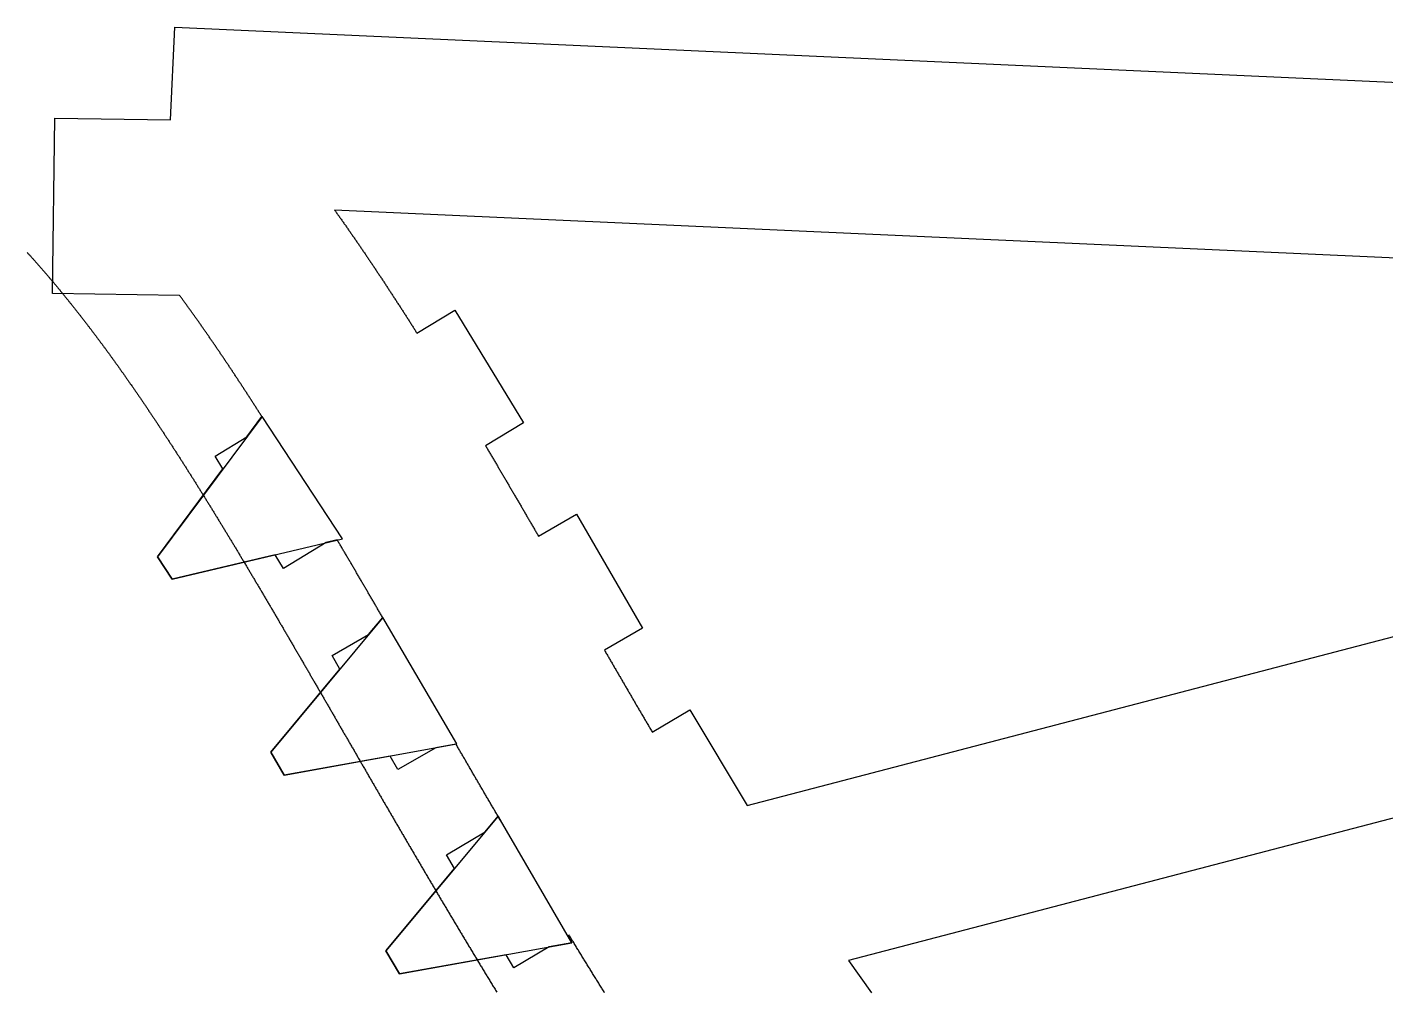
# Model space of a CAD drawing. Header units: millimetres. Extents: x -109 to 159, y -61 to 10.
# Drawn here: x -108.78 to -62.36, y -25.28 to 7.7 of the extents above; entities that cross this region are included whole.
import ezdxf

# ---------------------------------------------------------------- set-up
doc = ezdxf.new("R2010")
doc.units = ezdxf.units.MM

msp = doc.modelspace()

# ---------------------------------------------------------------- linework, layer by layer
at = {"layer": 'CLOSED_SECTOR_BODY'}
msp.add_lwpolyline([(-89.049, -25.312), (-89.068, -25.28), (-89.088, -25.248), (-89.108, -25.217), (-89.128, -25.185), (-89.148, -25.153), (-89.168, -25.12), (-89.189, -25.087), (-89.209, -25.054), (-89.23, -25.021), (-89.251, -24.987), (-89.271, -24.954), (-89.292, -24.921), (-89.312, -24.888), (-89.333, -24.855), (-89.353, -24.821), (-89.374, -24.788), (-89.395, -24.755), (-89.415, -24.722), (-89.436, -24.689), (-89.456, -24.656), (-89.477, -24.622), (-89.497, -24.589), (-89.517, -24.556), (-89.538, -24.523), (-89.558, -24.49), (-89.579, -24.457), (-89.599, -24.424), (-89.62, -24.391), (-89.64, -24.358), (-89.66, -24.325), (-89.681, -24.292), (-89.701, -24.259), (-89.721, -24.226), (-89.742, -24.193), (-89.762, -24.16), (-89.782, -24.127), (-89.802, -24.094), (-89.823, -24.061), (-89.843, -24.028), (-89.863, -23.995), (-89.883, -23.962), (-89.904, -23.929), (-89.924, -23.896), (-89.944, -23.863), (-89.964, -23.83), (-89.984, -23.797), (-90.004, -23.764), (-90.025, -23.731), (-90.045, -23.698), (-90.065, -23.665), (-90.085, -23.632), (-90.105, -23.6), (-90.125, -23.567), (-90.145, -23.534), (-90.165, -23.501), (-90.185, -23.468), (-90.205, -23.435), (-90.225, -23.402), (-90.245, -23.37), (-90.262, -23.343), (-90.306, -23.369), (-90.167, -23.608), (-90.939, -23.747), (-92.144, -24.466), (-92.414, -24.014), (-96.058, -24.672), (-96.517, -23.884), (-94.174, -21.067), (-94.451, -20.603), (-93.133, -19.816), (-92.689, -19.282), (-92.573, -19.482), (-92.57, -19.48), (-92.578, -19.466), (-92.597, -19.434), (-92.616, -19.403), (-92.634, -19.371), (-92.653, -19.34), (-92.671, -19.308), (-92.69, -19.276), (-92.708, -19.245), (-92.727, -19.213), (-92.746, -19.181), (-92.764, -19.15), (-92.783, -19.118), (-92.801, -19.087), (-92.82, -19.055), (-92.838, -19.024), (-92.857, -18.992), (-92.875, -18.961), (-92.894, -18.929), (-92.912, -18.898), (-92.93, -18.866), (-92.949, -18.835), (-92.967, -18.803), (-92.986, -18.772), (-93.004, -18.74), (-93.022, -18.709), (-93.041, -18.677), (-93.059, -18.646), (-93.078, -18.615), (-93.096, -18.583), (-93.114, -18.552), (-93.133, -18.521), (-93.151, -18.489), (-93.169, -18.458), (-93.188, -18.426), (-93.206, -18.395), (-93.224, -18.364), (-93.242, -18.333), (-93.261, -18.301), (-93.279, -18.27), (-93.297, -18.239), (-93.315, -18.207), (-93.334, -18.176), (-93.352, -18.145), (-93.37, -18.114), (-93.388, -18.082), (-93.407, -18.051), (-93.425, -18.02), (-93.443, -17.989), (-93.461, -17.958), (-93.479, -17.927), (-93.497, -17.895), (-93.516, -17.864), (-93.534, -17.833), (-93.552, -17.802), (-93.57, -17.771), (-93.588, -17.74), (-93.606, -17.709), (-93.624, -17.678), (-93.642, -17.647), (-93.66, -17.616), (-93.678, -17.584), (-93.696, -17.553), (-93.714, -17.522), (-93.732, -17.491), (-93.75, -17.46), (-93.769, -17.429), (-93.787, -17.398), (-93.805, -17.367), (-93.822, -17.337), (-93.84, -17.306), (-93.858, -17.275), (-93.876, -17.244), (-93.894, -17.213), (-93.912, -17.182), (-93.93, -17.151), (-93.948, -17.12), (-93.966, -17.089), (-93.984, -17.058), (-94.002, -17.028), (-94.02, -16.997), (-94.038, -16.966), (-94.056, -16.935), (-94.073, -16.904), (-94.091, -16.874), (-94.109, -16.843), (-94.127, -16.812), (-94.127, -16.811), (-94.812, -16.936), (-96.108, -17.685), (-96.377, -17.22), (-99.991, -17.877), (-100.452, -17.09), (-98.093, -14.249), (-98.359, -13.789), (-97.114, -13.069), (-96.63, -12.486), (-96.635, -12.477), (-96.652, -12.448), (-96.668, -12.419), (-96.685, -12.39), (-96.702, -12.361), (-96.719, -12.332), (-96.736, -12.304), (-96.752, -12.275), (-96.769, -12.246), (-96.786, -12.217), (-96.803, -12.188), (-96.82, -12.159), (-96.836, -12.13), (-96.853, -12.101), (-96.87, -12.073), (-96.887, -12.044), (-96.903, -12.015), (-96.92, -11.986), (-96.937, -11.958), (-96.954, -11.929), (-96.97, -11.9), (-96.987, -11.871), (-97.004, -11.843), (-97.02, -11.814), (-97.037, -11.785), (-97.054, -11.757), (-97.071, -11.728), (-97.087, -11.699), (-97.104, -11.671), (-97.121, -11.642), (-97.137, -11.613), (-97.154, -11.585), (-97.171, -11.556), (-97.187, -11.528), (-97.204, -11.499), (-97.221, -11.471), (-97.237, -11.442), (-97.254, -11.414), (-97.271, -11.385), (-97.287, -11.357), (-97.304, -11.328), (-97.32, -11.3), (-97.337, -11.271), (-97.354, -11.243), (-97.37, -11.214), (-97.387, -11.186), (-97.403, -11.158), (-97.42, -11.129), (-97.437, -11.101), (-97.453, -11.073), (-97.47, -11.044), (-97.486, -11.016), (-97.503, -10.988), (-97.52, -10.959), (-97.536, -10.931), (-97.553, -10.903), (-97.569, -10.874), (-97.586, -10.846), (-97.602, -10.818), (-97.619, -10.79), (-97.635, -10.762), (-97.652, -10.733), (-97.668, -10.705), (-97.685, -10.677), (-97.701, -10.649), (-97.718, -10.621), (-97.735, -10.593), (-97.751, -10.565), (-97.768, -10.537), (-97.784, -10.508), (-97.801, -10.48), (-97.817, -10.452), (-97.834, -10.424), (-97.85, -10.396), (-97.866, -10.368), (-97.883, -10.34), (-97.899, -10.312), (-97.916, -10.284), (-97.932, -10.256), (-97.949, -10.229), (-97.965, -10.201), (-97.982, -10.173), (-97.998, -10.145), (-98.015, -10.117), (-98.031, -10.089), (-98.048, -10.061), (-98.064, -10.033), (-98.08, -10.006), (-98.097, -9.978), (-98.113, -9.95), (-98.13, -9.922), (-98.146, -9.894), (-98.163, -9.867), (-98.179, -9.839), (-98.181, -9.835), (-98.561, -9.925), (-100.015, -10.81), (-100.304, -10.337), (-103.827, -11.169), (-104.328, -10.407), (-102.088, -7.402), (-102.354, -6.966), (-101.271, -6.306), (-100.757, -5.617), (-100.759, -5.613), (-100.775, -5.588), (-100.791, -5.562), (-100.808, -5.537), (-100.824, -5.512), (-100.84, -5.486), (-100.856, -5.461), (-100.872, -5.436), (-100.888, -5.411), (-100.904, -5.385), (-100.921, -5.36), (-100.937, -5.335), (-100.953, -5.31), (-100.969, -5.284), (-100.985, -5.259), (-101.001, -5.234), (-101.017, -5.209), (-101.034, -5.184), (-101.05, -5.159), (-101.066, -5.134), (-101.082, -5.109), (-101.098, -5.084), (-101.114, -5.059), (-101.13, -5.034), (-101.147, -5.008), (-101.163, -4.983), (-101.179, -4.959), (-101.195, -4.934), (-101.211, -4.909), (-101.227, -4.884), (-101.244, -4.859), (-101.26, -4.834), (-101.276, -4.809), (-101.292, -4.784), (-101.308, -4.759), (-101.324, -4.734), (-101.341, -4.71), (-101.357, -4.685), (-101.373, -4.66), (-101.389, -4.635), (-101.405, -4.61), (-101.421, -4.586), (-101.437, -4.561), (-101.454, -4.536), (-101.47, -4.512), (-101.486, -4.487), (-101.502, -4.462), (-101.518, -4.438), (-101.535, -4.413), (-101.551, -4.388), (-101.567, -4.364), (-101.583, -4.339), (-101.599, -4.315), (-101.615, -4.29), (-101.632, -4.266), (-101.648, -4.241), (-101.664, -4.217), (-101.68, -4.192), (-101.696, -4.168), (-101.713, -4.143), (-101.729, -4.119), (-101.745, -4.094), (-101.761, -4.07), (-101.777, -4.045), (-101.794, -4.021), (-101.81, -3.997), (-101.826, -3.972), (-101.842, -3.948), (-101.858, -3.924), (-101.875, -3.9), (-101.891, -3.875), (-101.907, -3.851), (-101.923, -3.827), (-101.939, -3.803), (-101.956, -3.778), (-101.972, -3.754), (-101.988, -3.73), (-102.004, -3.706), (-102.02, -3.682), (-102.037, -3.658), (-102.053, -3.633), (-102.069, -3.609), (-102.085, -3.585), (-102.102, -3.561), (-102.118, -3.537), (-102.134, -3.513), (-102.15, -3.489), (-102.167, -3.465), (-102.183, -3.441), (-102.199, -3.417), (-102.215, -3.393), (-102.232, -3.369), (-102.248, -3.345), (-102.264, -3.321), (-102.28, -3.298), (-102.297, -3.274), (-102.313, -3.25), (-102.329, -3.226), (-102.345, -3.202), (-102.362, -3.178), (-102.378, -3.155), (-102.394, -3.131), (-102.41, -3.107), (-102.427, -3.083), (-102.443, -3.06), (-102.459, -3.036), (-102.476, -3.012), (-102.492, -2.989), (-102.508, -2.965), (-102.525, -2.941), (-102.541, -2.918), (-102.557, -2.894), (-102.573, -2.871), (-102.59, -2.847), (-102.606, -2.823), (-102.622, -2.8), (-102.639, -2.776), (-102.655, -2.753), (-102.671, -2.729), (-102.688, -2.706), (-102.704, -2.682), (-102.72, -2.659), (-102.737, -2.636), (-102.753, -2.612), (-102.769, -2.589), (-102.786, -2.566), (-102.802, -2.542), (-102.818, -2.519), (-102.835, -2.496), (-102.851, -2.472), (-102.867, -2.449), (-102.884, -2.426), (-102.9, -2.402), (-102.917, -2.379), (-102.933, -2.356), (-102.949, -2.333), (-102.966, -2.31), (-102.982, -2.286), (-102.998, -2.263), (-103.015, -2.24), (-103.031, -2.217), (-103.048, -2.194), (-103.064, -2.171), (-103.08, -2.148), (-103.097, -2.125), (-103.113, -2.102), (-103.13, -2.079), (-103.146, -2.056), (-103.163, -2.033), (-103.179, -2.01), (-103.195, -1.987), (-103.212, -1.964), (-103.228, -1.941), (-103.245, -1.918), (-103.261, -1.895), (-103.278, -1.872), (-103.294, -1.85), (-103.311, -1.827), (-103.327, -1.804), (-103.344, -1.781), (-103.36, -1.758), (-103.376, -1.736), (-103.393, -1.713), (-103.409, -1.69), (-103.426, -1.668), (-103.442, -1.645), (-103.459, -1.622), (-103.475, -1.6), (-103.492, -1.577), (-103.508, -1.554), (-103.525, -1.532), (-103.541, -1.509), (-103.558, -1.487), (-103.567, -1.474), (-107.914, -1.41), (-107.826, 4.59), (-103.88, 4.531), (-103.737, 7.698), (-9.497, 3.433)], dxfattribs=at)
at = {"layer": 'OPEN_PITCH_SECTOR_REFERENCE'}
msp.add_lwpolyline([(-108.776, 0), (-108.766, -0.018), (-108.748, -0.035), (-108.733, -0.053), (-108.717, -0.071), (-108.701, -0.088), (-108.684, -0.106), (-108.668, -0.124), (-108.652, -0.142), (-108.636, -0.16), (-108.62, -0.177), (-108.604, -0.195), (-108.588, -0.213), (-108.572, -0.231), (-108.556, -0.249), (-108.54, -0.267), (-108.524, -0.285), (-108.508, -0.303), (-108.492, -0.321), (-108.476, -0.339), (-108.46, -0.357), (-108.444, -0.375), (-108.428, -0.393), (-108.412, -0.411), (-108.396, -0.429), (-108.38, -0.448), (-108.364, -0.466), (-108.348, -0.484), (-108.332, -0.502), (-108.316, -0.521), (-108.3, -0.539), (-108.284, -0.557), (-108.268, -0.575), (-108.253, -0.594), (-108.237, -0.612), (-108.221, -0.631), (-108.205, -0.649), (-108.189, -0.667), (-108.173, -0.686), (-108.157, -0.704), (-108.141, -0.723), (-108.125, -0.741), (-108.109, -0.76), (-108.093, -0.779), (-108.077, -0.797), (-108.061, -0.816), (-108.046, -0.834), (-108.03, -0.853), (-108.014, -0.872), (-107.998, -0.89), (-107.982, -0.909), (-107.966, -0.928), (-107.95, -0.947), (-107.934, -0.965), (-107.918, -0.984), (-107.903, -1.003), (-107.887, -1.022), (-107.871, -1.041), (-107.855, -1.06), (-107.839, -1.079), (-107.823, -1.098), (-107.807, -1.117), (-107.791, -1.136), (-107.776, -1.155), (-107.76, -1.174), (-107.744, -1.193), (-107.728, -1.212), (-107.712, -1.231), (-107.696, -1.25), (-107.681, -1.269), (-107.665, -1.288), (-107.649, -1.308), (-107.633, -1.327), (-107.617, -1.346), (-107.602, -1.365), (-107.586, -1.384), (-107.57, -1.404), (-107.554, -1.423), (-107.538, -1.442), (-107.522, -1.462), (-107.507, -1.481), (-107.491, -1.501), (-107.475, -1.52), (-107.459, -1.539), (-107.444, -1.559), (-107.428, -1.578), (-107.412, -1.598), (-107.396, -1.617), (-107.38, -1.637), (-107.365, -1.657), (-107.349, -1.676), (-107.333, -1.696), (-107.317, -1.715), (-107.302, -1.735), (-107.286, -1.755), (-107.27, -1.774), (-107.254, -1.794), (-107.239, -1.814), (-107.223, -1.834), (-107.207, -1.854), (-107.191, -1.873), (-107.176, -1.893), (-107.16, -1.913), (-107.144, -1.933), (-107.128, -1.953), (-107.113, -1.973), (-107.097, -1.993), (-107.081, -2.013), (-107.065, -2.033), (-107.05, -2.053), (-107.034, -2.073), (-107.018, -2.093), (-107.003, -2.113), (-106.987, -2.133), (-106.971, -2.153), (-106.955, -2.173), (-106.94, -2.193), (-106.924, -2.213), (-106.908, -2.234), (-106.893, -2.254), (-106.877, -2.274), (-106.861, -2.294), (-106.845, -2.315), (-106.83, -2.335), (-106.814, -2.355), (-106.798, -2.376), (-106.783, -2.396), (-106.767, -2.416), (-106.751, -2.437), (-106.736, -2.457), (-106.72, -2.478), (-106.704, -2.498), (-106.689, -2.519), (-106.673, -2.539), (-106.657, -2.56), (-106.642, -2.58), (-106.626, -2.601), (-106.61, -2.621), (-106.595, -2.642), (-106.579, -2.663), (-106.563, -2.683), (-106.548, -2.704), (-106.532, -2.725), (-106.516, -2.745), (-106.501, -2.766), (-106.485, -2.787), (-106.469, -2.808), (-106.454, -2.828), (-106.438, -2.849), (-106.422, -2.87), (-106.407, -2.891), (-106.391, -2.912), (-106.376, -2.933), (-106.36, -2.954), (-106.344, -2.975), (-106.329, -2.995), (-106.313, -3.016), (-106.297, -3.037), (-106.282, -3.059), (-106.266, -3.08), (-106.25, -3.101), (-106.235, -3.122), (-106.219, -3.143), (-106.204, -3.164), (-106.188, -3.185), (-106.172, -3.206), (-106.157, -3.227), (-106.141, -3.249), (-106.125, -3.27), (-106.11, -3.291), (-106.094, -3.312), (-106.079, -3.334), (-106.063, -3.355), (-106.047, -3.376), (-106.032, -3.398), (-106.016, -3.419), (-106.001, -3.441), (-105.985, -3.462), (-105.969, -3.483), (-105.954, -3.505), (-105.938, -3.526), (-105.923, -3.548), (-105.907, -3.569), (-105.891, -3.591), (-105.876, -3.612), (-105.86, -3.634), (-105.845, -3.656), (-105.829, -3.677), (-105.813, -3.699), (-105.798, -3.721), (-105.782, -3.742), (-105.767, -3.764), (-105.751, -3.786), (-105.735, -3.807), (-105.72, -3.829), (-105.704, -3.851), (-105.689, -3.873), (-105.673, -3.895), (-105.657, -3.916), (-105.642, -3.938), (-105.626, -3.96), (-105.611, -3.982), (-105.595, -4.004), (-105.58, -4.026), (-105.564, -4.048), (-105.548, -4.07), (-105.533, -4.092), (-105.517, -4.114), (-105.502, -4.136), (-105.486, -4.158), (-105.47, -4.18), (-105.455, -4.202), (-105.439, -4.224), (-105.424, -4.246), (-105.408, -4.269), (-105.393, -4.291), (-105.377, -4.313), (-105.361, -4.335), (-105.346, -4.357), (-105.33, -4.38), (-105.315, -4.402), (-105.299, -4.424), (-105.284, -4.447), (-105.268, -4.469), (-105.252, -4.491), (-105.237, -4.514), (-105.221, -4.536), (-105.206, -4.559), (-105.19, -4.581), (-105.175, -4.603), (-105.159, -4.626), (-105.143, -4.648), (-105.128, -4.671), (-105.112, -4.693), (-105.097, -4.716), (-105.081, -4.739), (-105.066, -4.761), (-105.05, -4.784), (-105.034, -4.806), (-105.019, -4.829), (-105.003, -4.852), (-104.988, -4.875), (-104.972, -4.897), (-104.957, -4.92), (-104.941, -4.943), (-104.925, -4.965), (-104.91, -4.988), (-104.894, -5.011), (-104.879, -5.034), (-104.863, -5.057), (-104.848, -5.08), (-104.832, -5.103), (-104.816, -5.125), (-104.801, -5.148), (-104.785, -5.171), (-104.77, -5.194), (-104.754, -5.217), (-104.739, -5.24), (-104.723, -5.263), (-104.707, -5.286), (-104.692, -5.309), (-104.676, -5.333), (-104.661, -5.356), (-104.645, -5.379), (-104.63, -5.402), (-104.614, -5.425), (-104.598, -5.448), (-104.583, -5.471), (-104.567, -5.495), (-104.552, -5.518), (-104.536, -5.541), (-104.52, -5.564), (-104.505, -5.588), (-104.489, -5.611), (-104.474, -5.634), (-104.458, -5.658), (-104.443, -5.681), (-104.427, -5.704), (-104.411, -5.728), (-104.396, -5.751), (-104.38, -5.775), (-104.365, -5.798), (-104.349, -5.822), (-104.333, -5.845), (-104.318, -5.869), (-104.302, -5.892), (-104.287, -5.916), (-104.271, -5.939), (-104.256, -5.963), (-104.24, -5.987), (-104.224, -6.01), (-104.209, -6.034), (-104.193, -6.058), (-104.178, -6.081), (-104.162, -6.105), (-104.146, -6.129), (-104.131, -6.153), (-104.115, -6.176), (-104.1, -6.2), (-104.084, -6.224), (-104.068, -6.248), (-104.053, -6.272), (-104.037, -6.295), (-104.022, -6.319), (-104.006, -6.343), (-103.99, -6.367), (-103.975, -6.391), (-103.959, -6.415), (-103.943, -6.439), (-103.928, -6.463), (-103.912, -6.487), (-103.897, -6.511), (-103.881, -6.535), (-103.865, -6.559), (-103.85, -6.583), (-103.834, -6.607), (-103.819, -6.632), (-103.803, -6.656), (-103.787, -6.68), (-103.772, -6.704), (-103.756, -6.728), (-103.74, -6.753), (-103.725, -6.777), (-103.709, -6.801), (-103.693, -6.825), (-103.678, -6.85), (-103.662, -6.874), (-103.647, -6.898), (-103.631, -6.923), (-103.615, -6.947), (-103.6, -6.971), (-103.584, -6.996), (-103.568, -7.02), (-103.553, -7.045), (-103.537, -7.069), (-103.521, -7.094), (-103.506, -7.118), (-103.49, -7.143), (-103.474, -7.167), (-103.459, -7.192), (-103.443, -7.216), (-103.427, -7.241), (-103.412, -7.265), (-103.396, -7.29), (-103.38, -7.315), (-103.365, -7.339), (-103.349, -7.364), (-103.333, -7.389), (-103.318, -7.414), (-103.302, -7.438), (-103.286, -7.463), (-103.271, -7.488), (-103.255, -7.513), (-103.239, -7.537), (-103.224, -7.562), (-103.208, -7.587), (-103.192, -7.612), (-103.177, -7.637), (-103.161, -7.662), (-103.145, -7.687), (-103.129, -7.712), (-103.114, -7.737), (-103.098, -7.761), (-103.082, -7.786), (-103.067, -7.811), (-103.051, -7.837), (-103.035, -7.862), (-103.019, -7.887), (-103.004, -7.912), (-102.988, -7.937), (-102.972, -7.962), (-102.957, -7.987), (-102.941, -8.012), (-102.925, -8.037), (-102.909, -8.063), (-102.894, -8.088), (-102.878, -8.113), (-102.862, -8.138), (-102.846, -8.164), (-102.831, -8.189), (-102.815, -8.214), (-102.799, -8.239), (-102.783, -8.265), (-102.768, -8.29), (-102.752, -8.315), (-102.736, -8.341), (-102.72, -8.366), (-102.705, -8.392), (-102.689, -8.417), (-102.673, -8.443), (-102.657, -8.468), (-102.641, -8.494), (-102.626, -8.519), (-102.61, -8.545), (-102.594, -8.57), (-102.578, -8.596), (-102.563, -8.621), (-102.547, -8.647), (-102.531, -8.672), (-102.515, -8.698), (-102.499, -8.724), (-102.484, -8.749), (-102.468, -8.775), (-102.452, -8.801), (-102.436, -8.827), (-102.42, -8.852), (-102.404, -8.878), (-102.389, -8.904), (-102.373, -8.93), (-102.357, -8.955), (-102.341, -8.981), (-102.325, -9.007), (-102.309, -9.033), (-102.294, -9.059), (-102.278, -9.085), (-102.262, -9.111), (-102.246, -9.137), (-102.23, -9.163), (-102.214, -9.188), (-102.198, -9.214), (-102.183, -9.24), (-102.167, -9.266), (-102.151, -9.293), (-102.135, -9.319), (-102.119, -9.345), (-102.103, -9.371), (-102.087, -9.397), (-102.071, -9.423), (-102.056, -9.449), (-102.04, -9.475), (-102.024, -9.501), (-102.008, -9.528), (-101.992, -9.554), (-101.976, -9.58), (-101.96, -9.606), (-101.944, -9.633), (-101.928, -9.659), (-101.912, -9.685), (-101.896, -9.711), (-101.88, -9.738), (-101.865, -9.764), (-101.849, -9.79), (-101.833, -9.817), (-101.817, -9.843), (-101.801, -9.87), (-101.785, -9.896), (-101.769, -9.923), (-101.753, -9.949), (-101.737, -9.975), (-101.721, -10.002), (-101.705, -10.028), (-101.689, -10.055), (-101.673, -10.082), (-101.657, -10.108), (-101.641, -10.135), (-101.625, -10.161), (-101.609, -10.188), (-101.593, -10.215), (-101.577, -10.241), (-101.561, -10.268), (-101.545, -10.295), (-101.529, -10.321), (-101.513, -10.348), (-101.497, -10.375), (-101.481, -10.401), (-101.465, -10.428), (-101.449, -10.455), (-101.433, -10.482), (-101.417, -10.509), (-101.401, -10.535), (-101.385, -10.562), (-101.368, -10.589), (-101.352, -10.616), (-101.336, -10.643), (-101.32, -10.67), (-101.304, -10.697), (-101.288, -10.724), (-101.272, -10.751), (-101.256, -10.778), (-101.24, -10.805), (-101.224, -10.832), (-101.208, -10.859), (-101.192, -10.886), (-101.175, -10.913), (-101.159, -10.94), (-101.143, -10.967), (-101.127, -10.994), (-101.111, -11.021), (-101.095, -11.048), (-101.079, -11.076), (-101.062, -11.103), (-101.046, -11.13), (-101.03, -11.157), (-101.014, -11.184), (-100.998, -11.212), (-100.982, -11.239), (-100.966, -11.266), (-100.949, -11.294), (-100.933, -11.321), (-100.917, -11.348), (-100.901, -11.376), (-100.885, -11.403), (-100.868, -11.43), (-100.852, -11.458), (-100.836, -11.485), (-100.82, -11.513), (-100.803, -11.54), (-100.787, -11.567), (-100.771, -11.595), (-100.755, -11.622), (-100.739, -11.65), (-100.722, -11.677), (-100.706, -11.705), (-100.69, -11.733), (-100.674, -11.76), (-100.657, -11.788), (-100.641, -11.815), (-100.625, -11.843), (-100.608, -11.871), (-100.592, -11.898), (-100.576, -11.926), (-100.56, -11.954), (-100.543, -11.981), (-100.527, -12.009), (-100.511, -12.037), (-100.494, -12.064), (-100.478, -12.092), (-100.462, -12.12), (-100.445, -12.148), (-100.429, -12.176), (-100.413, -12.203), (-100.396, -12.231), (-100.38, -12.259), (-100.364, -12.287), (-100.347, -12.315), (-100.331, -12.343), (-100.314, -12.371), (-100.298, -12.399), (-100.282, -12.427), (-100.265, -12.455), (-100.249, -12.483), (-100.232, -12.511), (-100.216, -12.539), (-100.2, -12.567), (-100.183, -12.595), (-100.167, -12.623), (-100.15, -12.651), (-100.134, -12.679), (-100.117, -12.707), (-100.101, -12.735), (-100.085, -12.763), (-100.068, -12.792), (-100.052, -12.82), (-100.035, -12.848), (-100.019, -12.876), (-100.002, -12.904), (-99.986, -12.933), (-99.969, -12.961), (-99.953, -12.989), (-99.936, -13.017), (-99.92, -13.046), (-99.903, -13.074), (-99.887, -13.102), (-99.87, -13.131), (-99.853, -13.159), (-99.837, -13.187), (-99.82, -13.216), (-99.804, -13.244), (-99.787, -13.273), (-99.771, -13.301), (-99.754, -13.33), (-99.737, -13.358), (-99.721, -13.387), (-99.704, -13.415), (-99.688, -13.444), (-99.671, -13.472), (-99.654, -13.501), (-99.638, -13.529), (-99.621, -13.558), (-99.605, -13.586), (-99.588, -13.615), (-99.571, -13.644), (-99.555, -13.672), (-99.538, -13.701), (-99.521, -13.73), (-99.505, -13.758), (-99.488, -13.787), (-99.471, -13.816), (-99.455, -13.844), (-99.438, -13.873), (-99.421, -13.902), (-99.404, -13.931), (-99.388, -13.959), (-99.371, -13.988), (-99.354, -14.017), (-99.338, -14.046), (-99.321, -14.075), (-99.304, -14.104), (-99.287, -14.133), (-99.271, -14.161), (-99.254, -14.19), (-99.237, -14.219), (-99.22, -14.248), (-99.203, -14.277), (-99.187, -14.306), (-99.17, -14.335), (-99.153, -14.364), (-99.136, -14.393), (-99.119, -14.422), (-99.103, -14.451), (-99.086, -14.48), (-99.069, -14.509), (-99.052, -14.538), (-99.035, -14.568), (-99.018, -14.597), (-99.001, -14.626), (-98.984, -14.655), (-98.968, -14.684), (-98.951, -14.713), (-98.934, -14.743), (-98.917, -14.772), (-98.9, -14.801), (-98.883, -14.83), (-98.866, -14.859), (-98.849, -14.889), (-98.832, -14.918), (-98.815, -14.947), (-98.798, -14.977), (-98.781, -15.006), (-98.764, -15.035), (-98.747, -15.065), (-98.73, -15.094), (-98.713, -15.123), (-98.696, -15.153), (-98.679, -15.182), (-98.662, -15.212), (-98.645, -15.241), (-98.628, -15.271), (-98.611, -15.3), (-98.594, -15.329), (-98.577, -15.359), (-98.56, -15.389), (-98.543, -15.418), (-98.526, -15.448), (-98.509, -15.477), (-98.492, -15.507), (-98.475, -15.536), (-98.458, -15.566), (-98.44, -15.596), (-98.423, -15.625), (-98.406, -15.655), (-98.389, -15.684), (-98.372, -15.714), (-98.355, -15.744), (-98.338, -15.774), (-98.32, -15.803), (-98.303, -15.833), (-98.286, -15.863), (-98.269, -15.892), (-98.252, -15.922), (-98.234, -15.952), (-98.217, -15.982), (-98.2, -16.012), (-98.183, -16.041), (-98.165, -16.071), (-98.148, -16.101), (-98.131, -16.131), (-98.114, -16.161), (-98.096, -16.191), (-98.079, -16.221), (-98.062, -16.251), (-98.045, -16.281), (-98.027, -16.311), (-98.01, -16.341), (-97.993, -16.371), (-97.975, -16.401), (-97.958, -16.431), (-97.941, -16.461), (-97.923, -16.491), (-97.906, -16.521), (-97.888, -16.551), (-97.871, -16.581), (-97.854, -16.611), (-97.836, -16.641), (-97.819, -16.671), (-97.802, -16.701), (-97.784, -16.731), (-97.767, -16.762), (-97.749, -16.792), (-97.732, -16.822), (-97.714, -16.852), (-97.697, -16.882), (-97.679, -16.913), (-97.662, -16.943), (-97.644, -16.973), (-97.627, -17.003), (-97.609, -17.034), (-97.592, -17.064), (-97.574, -17.094), (-97.557, -17.125), (-97.539, -17.155), (-97.522, -17.185), (-97.504, -17.216), (-97.487, -17.246), (-97.469, -17.276), (-97.451, -17.307), (-97.434, -17.337), (-97.416, -17.368), (-97.399, -17.398), (-97.381, -17.429), (-97.363, -17.459), (-97.346, -17.49), (-97.328, -17.52), (-97.31, -17.551), (-97.293, -17.581), (-97.275, -17.612), (-97.257, -17.642), (-97.24, -17.673), (-97.222, -17.703), (-97.204, -17.734), (-97.187, -17.765), (-97.169, -17.795), (-97.151, -17.826), (-97.133, -17.857), (-97.116, -17.887), (-97.098, -17.918), (-97.08, -17.949), (-97.062, -17.979), (-97.045, -18.01), (-97.027, -18.041), (-97.009, -18.071), (-96.991, -18.102), (-96.973, -18.133), (-96.955, -18.164), (-96.938, -18.195), (-96.92, -18.225), (-96.902, -18.256), (-96.884, -18.287), (-96.866, -18.318), (-96.848, -18.349), (-96.83, -18.38), (-96.812, -18.411), (-96.794, -18.441), (-96.777, -18.472), (-96.759, -18.503), (-96.741, -18.534), (-96.723, -18.565), (-96.705, -18.596), (-96.687, -18.627), (-96.669, -18.658), (-96.651, -18.689), (-96.633, -18.72), (-96.615, -18.751), (-96.597, -18.782), (-96.579, -18.813), (-96.561, -18.844), (-96.543, -18.875), (-96.525, -18.906), (-96.506, -18.938), (-96.488, -18.969), (-96.47, -19), (-96.452, -19.031), (-96.434, -19.062), (-96.416, -19.093), (-96.398, -19.125), (-96.38, -19.156), (-96.361, -19.187), (-96.343, -19.218), (-96.325, -19.249), (-96.307, -19.281), (-96.289, -19.312), (-96.271, -19.343), (-96.252, -19.374), (-96.234, -19.406), (-96.216, -19.437), (-96.198, -19.468), (-96.179, -19.5), (-96.161, -19.531), (-96.143, -19.562), (-96.125, -19.594), (-96.106, -19.625), (-96.088, -19.657), (-96.07, -19.688), (-96.051, -19.719), (-96.033, -19.751), (-96.015, -19.782), (-95.996, -19.814), (-95.978, -19.845), (-95.96, -19.877), (-95.941, -19.908), (-95.923, -19.94), (-95.904, -19.971), (-95.886, -20.003), (-95.868, -20.034), (-95.849, -20.066), (-95.831, -20.097), (-95.812, -20.129), (-95.794, -20.161), (-95.775, -20.192), (-95.757, -20.224), (-95.738, -20.255), (-95.72, -20.287), (-95.701, -20.319), (-95.683, -20.35), (-95.664, -20.382), (-95.646, -20.414), (-95.627, -20.445), (-95.608, -20.477), (-95.59, -20.509), (-95.571, -20.541), (-95.553, -20.572), (-95.534, -20.604), (-95.515, -20.636), (-95.497, -20.668), (-95.478, -20.7), (-95.459, -20.731), (-95.441, -20.763), (-95.422, -20.795), (-95.403, -20.827), (-95.385, -20.859), (-95.366, -20.891), (-95.347, -20.922), (-95.328, -20.954), (-95.31, -20.986), (-95.291, -21.018), (-95.272, -21.05), (-95.253, -21.082), (-95.235, -21.114), (-95.216, -21.146), (-95.197, -21.178), (-95.178, -21.21), (-95.159, -21.242), (-95.14, -21.274), (-95.122, -21.306), (-95.103, -21.338), (-95.084, -21.37), (-95.065, -21.402), (-95.046, -21.434), (-95.027, -21.466), (-95.008, -21.498), (-94.989, -21.53), (-94.97, -21.563), (-94.951, -21.595), (-94.932, -21.627), (-94.913, -21.659), (-94.894, -21.691), (-94.875, -21.723), (-94.856, -21.755), (-94.837, -21.788), (-94.818, -21.82), (-94.799, -21.852), (-94.78, -21.884), (-94.761, -21.917), (-94.742, -21.949), (-94.723, -21.981), (-94.704, -22.013), (-94.685, -22.046), (-94.666, -22.078), (-94.646, -22.11), (-94.627, -22.143), (-94.608, -22.175), (-94.589, -22.207), (-94.57, -22.24), (-94.551, -22.272), (-94.531, -22.304), (-94.512, -22.337), (-94.493, -22.369), (-94.474, -22.401), (-94.454, -22.434), (-94.435, -22.466), (-94.416, -22.499), (-94.397, -22.531), (-94.377, -22.564), (-94.358, -22.596), (-94.339, -22.629), (-94.319, -22.661), (-94.3, -22.694), (-94.28, -22.726), (-94.261, -22.759), (-94.242, -22.791), (-94.222, -22.824), (-94.203, -22.856), (-94.183, -22.889), (-94.164, -22.921), (-94.145, -22.954), (-94.125, -22.987), (-94.106, -23.019), (-94.086, -23.052), (-94.067, -23.085), (-94.047, -23.117), (-94.028, -23.15), (-94.008, -23.183), (-93.988, -23.215), (-93.969, -23.248), (-93.949, -23.281), (-93.93, -23.313), (-93.91, -23.346), (-93.891, -23.379), (-93.871, -23.412), (-93.851, -23.444), (-93.832, -23.477), (-93.812, -23.51), (-93.792, -23.543), (-93.773, -23.575), (-93.753, -23.608), (-93.733, -23.641), (-93.713, -23.674), (-93.694, -23.707), (-93.674, -23.74), (-93.654, -23.772), (-93.634, -23.805), (-93.615, -23.838), (-93.595, -23.871), (-93.575, -23.904), (-93.555, -23.937), (-93.535, -23.97), (-93.516, -24.003), (-93.496, -24.036), (-93.476, -24.069), (-93.456, -24.102), (-93.436, -24.135), (-93.416, -24.168), (-93.396, -24.201), (-93.376, -24.234), (-93.356, -24.267), (-93.336, -24.3), (-93.316, -24.333), (-93.296, -24.366), (-93.276, -24.399), (-93.256, -24.432), (-93.236, -24.465), (-93.216, -24.498), (-93.196, -24.531), (-93.176, -24.564), (-93.156, -24.597), (-93.136, -24.63), (-93.116, -24.664), (-93.096, -24.697), (-93.076, -24.73), (-93.055, -24.763), (-93.035, -24.796), (-93.015, -24.829), (-92.995, -24.863), (-92.975, -24.896), (-92.954, -24.929), (-92.934, -24.962), (-92.914, -24.995), (-92.894, -25.029), (-92.873, -25.062), (-92.853, -25.095), (-92.833, -25.128), (-92.813, -25.162), (-92.792, -25.195), (-92.772, -25.228), (-92.752, -25.262), (-92.731, -25.295)], dxfattribs=at)
at = {"layer": 'OPEN_WEB_CUTOUT'}
msp.add_lwpolyline([(-98.247, 1.408), (-98.229, 1.382), (-98.211, 1.357), (-98.193, 1.332), (-98.175, 1.306), (-98.157, 1.281), (-98.139, 1.256), (-98.121, 1.231), (-98.103, 1.205), (-98.085, 1.18), (-98.067, 1.155), (-98.049, 1.129), (-98.031, 1.104), (-98.013, 1.078), (-97.995, 1.053), (-97.977, 1.028), (-97.959, 1.002), (-97.942, 0.977), (-97.924, 0.951), (-97.906, 0.926), (-97.888, 0.901), (-97.87, 0.875), (-97.852, 0.85), (-97.834, 0.824), (-97.817, 0.799), (-97.799, 0.773), (-97.781, 0.748), (-97.763, 0.722), (-97.746, 0.696), (-97.728, 0.671), (-97.71, 0.645), (-97.692, 0.62), (-97.675, 0.594), (-97.657, 0.569), (-97.639, 0.543), (-97.621, 0.517), (-97.604, 0.492), (-97.586, 0.466), (-97.568, 0.44), (-97.551, 0.415), (-97.533, 0.389), (-97.515, 0.363), (-97.498, 0.338), (-97.48, 0.312), (-97.462, 0.286), (-97.445, 0.261), (-97.427, 0.235), (-97.409, 0.209), (-97.392, 0.183), (-97.374, 0.157), (-97.357, 0.132), (-97.339, 0.106), (-97.321, 0.08), (-97.304, 0.054), (-97.286, 0.028), (-97.269, 0.003), (-97.251, -0.023), (-97.234, -0.049), (-97.216, -0.075), (-97.198, -0.101), (-97.181, -0.127), (-97.163, -0.153), (-97.146, -0.179), (-97.128, -0.204), (-97.111, -0.23), (-97.093, -0.256), (-97.076, -0.282), (-97.058, -0.308), (-97.041, -0.334), (-97.024, -0.36), (-97.006, -0.386), (-96.989, -0.412), (-96.971, -0.438), (-96.954, -0.464), (-96.936, -0.49), (-96.919, -0.516), (-96.901, -0.542), (-96.884, -0.569), (-96.867, -0.595), (-96.849, -0.621), (-96.832, -0.647), (-96.814, -0.673), (-96.797, -0.699), (-96.78, -0.725), (-96.762, -0.751), (-96.745, -0.778), (-96.728, -0.804), (-96.71, -0.83), (-96.693, -0.856), (-96.676, -0.882), (-96.658, -0.909), (-96.641, -0.935), (-96.624, -0.961), (-96.606, -0.987), (-96.589, -1.013), (-96.572, -1.04), (-96.554, -1.066), (-96.537, -1.092), (-96.52, -1.119), (-96.503, -1.145), (-96.485, -1.171), (-96.468, -1.198), (-96.451, -1.224), (-96.434, -1.25), (-96.416, -1.277), (-96.399, -1.303), (-96.382, -1.329), (-96.365, -1.356), (-96.347, -1.382), (-96.33, -1.409), (-96.313, -1.435), (-96.296, -1.461), (-96.278, -1.488), (-96.261, -1.514), (-96.244, -1.541), (-96.227, -1.567), (-96.21, -1.594), (-96.193, -1.62), (-96.175, -1.647), (-96.158, -1.673), (-96.141, -1.7), (-96.124, -1.726), (-96.107, -1.753), (-96.09, -1.779), (-96.072, -1.806), (-96.055, -1.833), (-96.038, -1.859), (-96.021, -1.886), (-96.004, -1.912), (-95.987, -1.939), (-95.97, -1.966), (-95.952, -1.992), (-95.935, -2.019), (-95.918, -2.046), (-95.901, -2.072), (-95.884, -2.099), (-95.867, -2.126), (-95.85, -2.152), (-95.833, -2.179), (-95.816, -2.206), (-95.799, -2.233), (-95.782, -2.259), (-95.765, -2.286), (-95.747, -2.313), (-95.73, -2.34), (-95.713, -2.366), (-95.696, -2.393), (-95.679, -2.42), (-95.662, -2.447), (-95.645, -2.474), (-95.628, -2.501), (-95.611, -2.527), (-95.594, -2.554), (-95.577, -2.581), (-95.56, -2.608), (-95.543, -2.635), (-95.526, -2.662), (-95.509, -2.689), (-95.492, -2.716), (-95.475, -2.743), (-95.459, -2.768), (-94.163, -1.979), (-91.824, -5.824), (-93.117, -6.611), (-93.116, -6.613), (-93.099, -6.641), (-93.082, -6.67), (-93.066, -6.698), (-93.049, -6.727), (-93.032, -6.755), (-93.015, -6.783), (-92.998, -6.812), (-92.982, -6.84), (-92.965, -6.869), (-92.948, -6.897), (-92.931, -6.925), (-92.914, -6.954), (-92.898, -6.982), (-92.881, -7.011), (-92.864, -7.039), (-92.847, -7.068), (-92.83, -7.096), (-92.814, -7.125), (-92.797, -7.153), (-92.78, -7.182), (-92.763, -7.21), (-92.746, -7.239), (-92.729, -7.267), (-92.713, -7.296), (-92.696, -7.325), (-92.679, -7.353), (-92.662, -7.382), (-92.645, -7.41), (-92.629, -7.439), (-92.612, -7.468), (-92.595, -7.496), (-92.578, -7.525), (-92.561, -7.554), (-92.544, -7.582), (-92.528, -7.611), (-92.511, -7.64), (-92.494, -7.668), (-92.477, -7.697), (-92.46, -7.726), (-92.443, -7.754), (-92.426, -7.783), (-92.41, -7.812), (-92.393, -7.841), (-92.376, -7.869), (-92.359, -7.898), (-92.342, -7.927), (-92.325, -7.956), (-92.308, -7.984), (-92.292, -8.013), (-92.275, -8.042), (-92.258, -8.071), (-92.241, -8.1), (-92.224, -8.129), (-92.207, -8.157), (-92.19, -8.186), (-92.174, -8.215), (-92.157, -8.244), (-92.14, -8.273), (-92.123, -8.302), (-92.106, -8.331), (-92.089, -8.36), (-92.072, -8.389), (-92.055, -8.417), (-92.038, -8.446), (-92.022, -8.475), (-92.005, -8.504), (-91.988, -8.533), (-91.971, -8.562), (-91.954, -8.591), (-91.937, -8.62), (-91.92, -8.649), (-91.903, -8.678), (-91.886, -8.707), (-91.869, -8.736), (-91.852, -8.765), (-91.836, -8.794), (-91.819, -8.824), (-91.802, -8.853), (-91.785, -8.882), (-91.768, -8.911), (-91.751, -8.94), (-91.734, -8.969), (-91.717, -8.998), (-91.7, -9.027), (-91.683, -9.056), (-91.666, -9.086), (-91.649, -9.115), (-91.632, -9.144), (-91.615, -9.173), (-91.598, -9.202), (-91.581, -9.231), (-91.564, -9.261), (-91.547, -9.29), (-91.531, -9.319), (-91.514, -9.348), (-91.497, -9.377), (-91.48, -9.407), (-91.463, -9.436), (-91.446, -9.465), (-91.429, -9.495), (-91.412, -9.524), (-91.395, -9.553), (-91.378, -9.582), (-91.361, -9.612), (-91.344, -9.641), (-91.327, -9.67), (-91.31, -9.7), (-91.304, -9.709), (-90.005, -8.957), (-87.754, -12.854), (-89.051, -13.604), (-89.043, -13.619), (-89.025, -13.65), (-89.007, -13.68), (-88.99, -13.711), (-88.972, -13.741), (-88.954, -13.772), (-88.936, -13.802), (-88.919, -13.833), (-88.901, -13.863), (-88.883, -13.894), (-88.866, -13.924), (-88.848, -13.955), (-88.83, -13.985), (-88.812, -14.016), (-88.795, -14.047), (-88.777, -14.077), (-88.759, -14.108), (-88.741, -14.138), (-88.724, -14.169), (-88.706, -14.2), (-88.688, -14.23), (-88.67, -14.261), (-88.652, -14.292), (-88.635, -14.322), (-88.617, -14.353), (-88.599, -14.384), (-88.581, -14.414), (-88.563, -14.445), (-88.545, -14.476), (-88.528, -14.506), (-88.51, -14.537), (-88.492, -14.568), (-88.474, -14.598), (-88.456, -14.629), (-88.438, -14.66), (-88.42, -14.691), (-88.402, -14.721), (-88.385, -14.752), (-88.367, -14.783), (-88.349, -14.814), (-88.331, -14.845), (-88.313, -14.875), (-88.295, -14.906), (-88.277, -14.937), (-88.259, -14.968), (-88.241, -14.999), (-88.223, -15.029), (-88.205, -15.06), (-88.187, -15.091), (-88.169, -15.122), (-88.151, -15.153), (-88.133, -15.184), (-88.115, -15.215), (-88.097, -15.246), (-88.079, -15.276), (-88.061, -15.307), (-88.043, -15.338), (-88.025, -15.369), (-88.007, -15.4), (-87.989, -15.431), (-87.971, -15.462), (-87.953, -15.493), (-87.934, -15.524), (-87.916, -15.555), (-87.898, -15.586), (-87.88, -15.617), (-87.862, -15.648), (-87.844, -15.679), (-87.826, -15.71), (-87.808, -15.741), (-87.789, -15.772), (-87.771, -15.803), (-87.753, -15.834), (-87.735, -15.865), (-87.717, -15.896), (-87.698, -15.927), (-87.68, -15.958), (-87.662, -15.989), (-87.644, -16.02), (-87.626, -16.051), (-87.607, -16.082), (-87.589, -16.114), (-87.571, -16.145), (-87.553, -16.176), (-87.534, -16.207), (-87.516, -16.238), (-87.498, -16.269), (-87.479, -16.3), (-87.461, -16.331), (-87.443, -16.363), (-87.425, -16.394), (-87.418, -16.404), (-86.138, -15.639), (-84.181, -18.915), (-19.896, -2.103), (-98.273, 1.444), (-98.265, 1.433), (-98.247, 1.408)], close=True, dxfattribs=at)
msp.add_lwpolyline([(-8.739, -5.387), (-80.721, -24.212), (-79.931, -25.313)], dxfattribs=at)
at = {"layer": 'TOOTH_PROFILE_001'}
msp.add_lwpolyline([(-100.75, -5.608), (-104.328, -10.407), (-103.827, -11.169), (-98.002, -9.793), (-100.75, -5.608)], close=True, dxfattribs=at)
at = {"layer": 'TOOTH_PROFILE_002'}
msp.add_lwpolyline([(-96.628, -12.484), (-100.452, -17.09), (-99.991, -17.877), (-94.102, -16.807), (-96.628, -12.484)], close=True, dxfattribs=at)
at = {"layer": 'TOOTH_PROFILE_003'}
msp.add_lwpolyline([(-92.689, -19.282), (-96.517, -23.884), (-96.058, -24.672), (-90.167, -23.608), (-92.689, -19.282)], close=True, dxfattribs=at)

doc.saveas('drawing.dxf')
